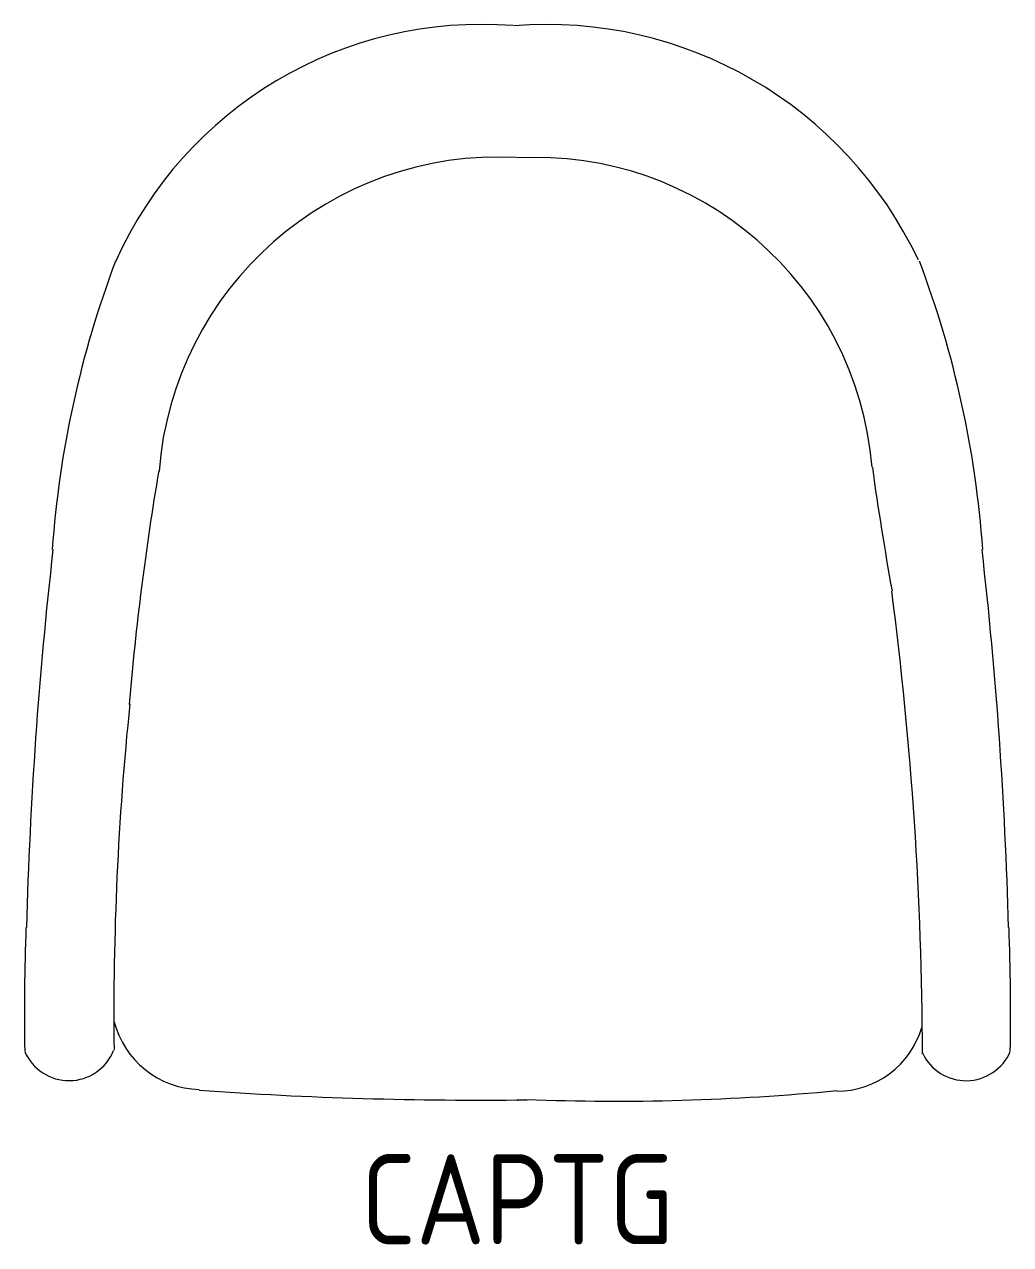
# Model space of a CAD drawing. Extents: x -13.7 to 13.7, y -4 to 29.8.
import ezdxf
from ezdxf.enums import TextEntityAlignment as Align

# ---------------------------------------------------------------- set-up
doc = ezdxf.new("R2010")
doc.units = 0
doc.header["$LTSCALE"] = 0.375
doc.header["$MEASUREMENT"] = 0
doc.layers.add('A-FURN-P-SEAT', color=1, linetype='Continuous')
doc.layers.add('A-FURN-P-SEAT-T', color=7, linetype='Continuous')
doc.styles.add('Notes', font='architxt.shx')

msp = doc.modelspace()

# ---------------------------------------------------------------- linework, layer by layer
at = {"layer": 'A-FURN-P-SEAT'}
for centre, radius, start, end in [((-1, 18.71875), 11.11344, 85.464928, 155.956783), ((0.8125, 18.4375), 11.39312, 25.26529, 94.609369), ((-0.53125, 16.71875), 9.43549, 86.983934, 175.6686), ((0.5, 16.78125), 9.36398, 4.759622, 93.194475), ((15.125, 13.3125), 28.09319, 159.250792, 176.005956), ((-15.125, 13.3125), 28.09319, 3.99405, 20.749208), ((65.875, 4.5625), 76.91075, 170.3494395, 175.2179027), ((93.75, 29.21875), 84.71912, 187.9221638, 190.2611894), ((106.75, 1.625), 120.40718, 173.4935668, 178.4951504), ((-106.75, 1.625), 120.40718, 1.5048486, 6.5064288), ((-89.96875, 1), 101.19855, 0.1618336, 7.4464285), ((72.78125, 2.375), 83.97414, 174.1134884, 180.6747321), ((54.4375, 2.375), 68.11084, 177.9712886, 180.8550901), ((-54.4375, 2.375), 68.11084, 359.1448977, 2.0287081), ((-8.75, 2.8125), 2.51813, 194.198807, 268.263384), ((8.84375, 2.71875), 2.47101, 270.194825, 343.521086), ((-12.4375, 1.875), 1.33321, 203.117696, 338.242333), ((12.4375, 1.875), 1.33497, 205.10009, 336.831926), ((-1.03125, 111.34375), 111.34235, 265.9846418, 270.6684576), ((2.71875, 64.03125), 64.05908, 267.8000241, 275.4956529)]:
    msp.add_arc(centre, radius, start, end, dxfattribs=at)
msp.add_point((0, 0), dxfattribs=at)

# ---------------------------------------------------------------- texts
at = {"layer": 'A-FURN-P-SEAT-T', "style": 'Notes', "flags": 1}
for tag, s in [('CAPPN', '287'), ('CAPMG', 'STC'), ('CAPMC', 'BEC'), ('CAPQT', '1'), ('CAPDH', '0.000000'), ('CAPGC', '')]:
    msp.add_attdef(tag, (0, 0), s, height=0.001, dxfattribs=at)
at = {"layer": 'A-FURN-P-SEAT-T', "style": 'Notes'}
msp.add_attdef('CAPTG', text='CLUB', height=2.5, dxfattribs=at).set_placement((0, -4), align=Align.CENTER)

doc.saveas('drawing.dxf')
